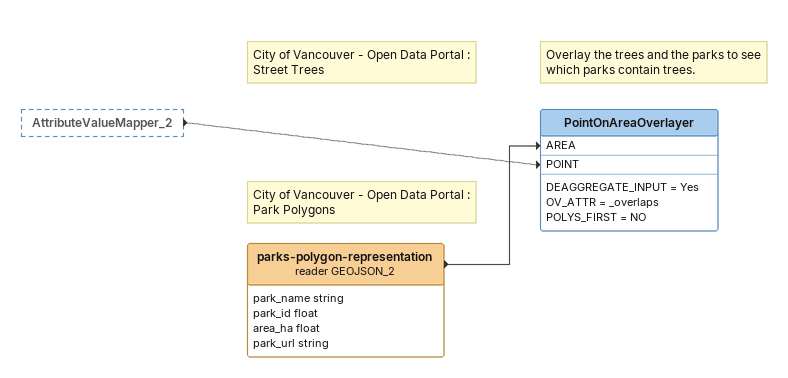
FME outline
AttributeValueMapper_2 [outside]
    -> PointOnAreaOverlayer [POINT]
Note: City of Vancouver - Open Data Portal : / Street Trees
Note: City of Vancouver - Open Data Portal : / Park Polygons
parks-polygon-representation (reader GEOJSON_2)
    attributes: park_name string, park_id float, area_ha float, park_url string
    -> PointOnAreaOverlayer [AREA]
Note: Overlay the trees and the parks to see which parks contain trees.
PointOnAreaOverlayer
    DEAGGREGATE_INPUT = Yes
    OV_ATTR = _overlaps
    POLYS_FIRST = NO
